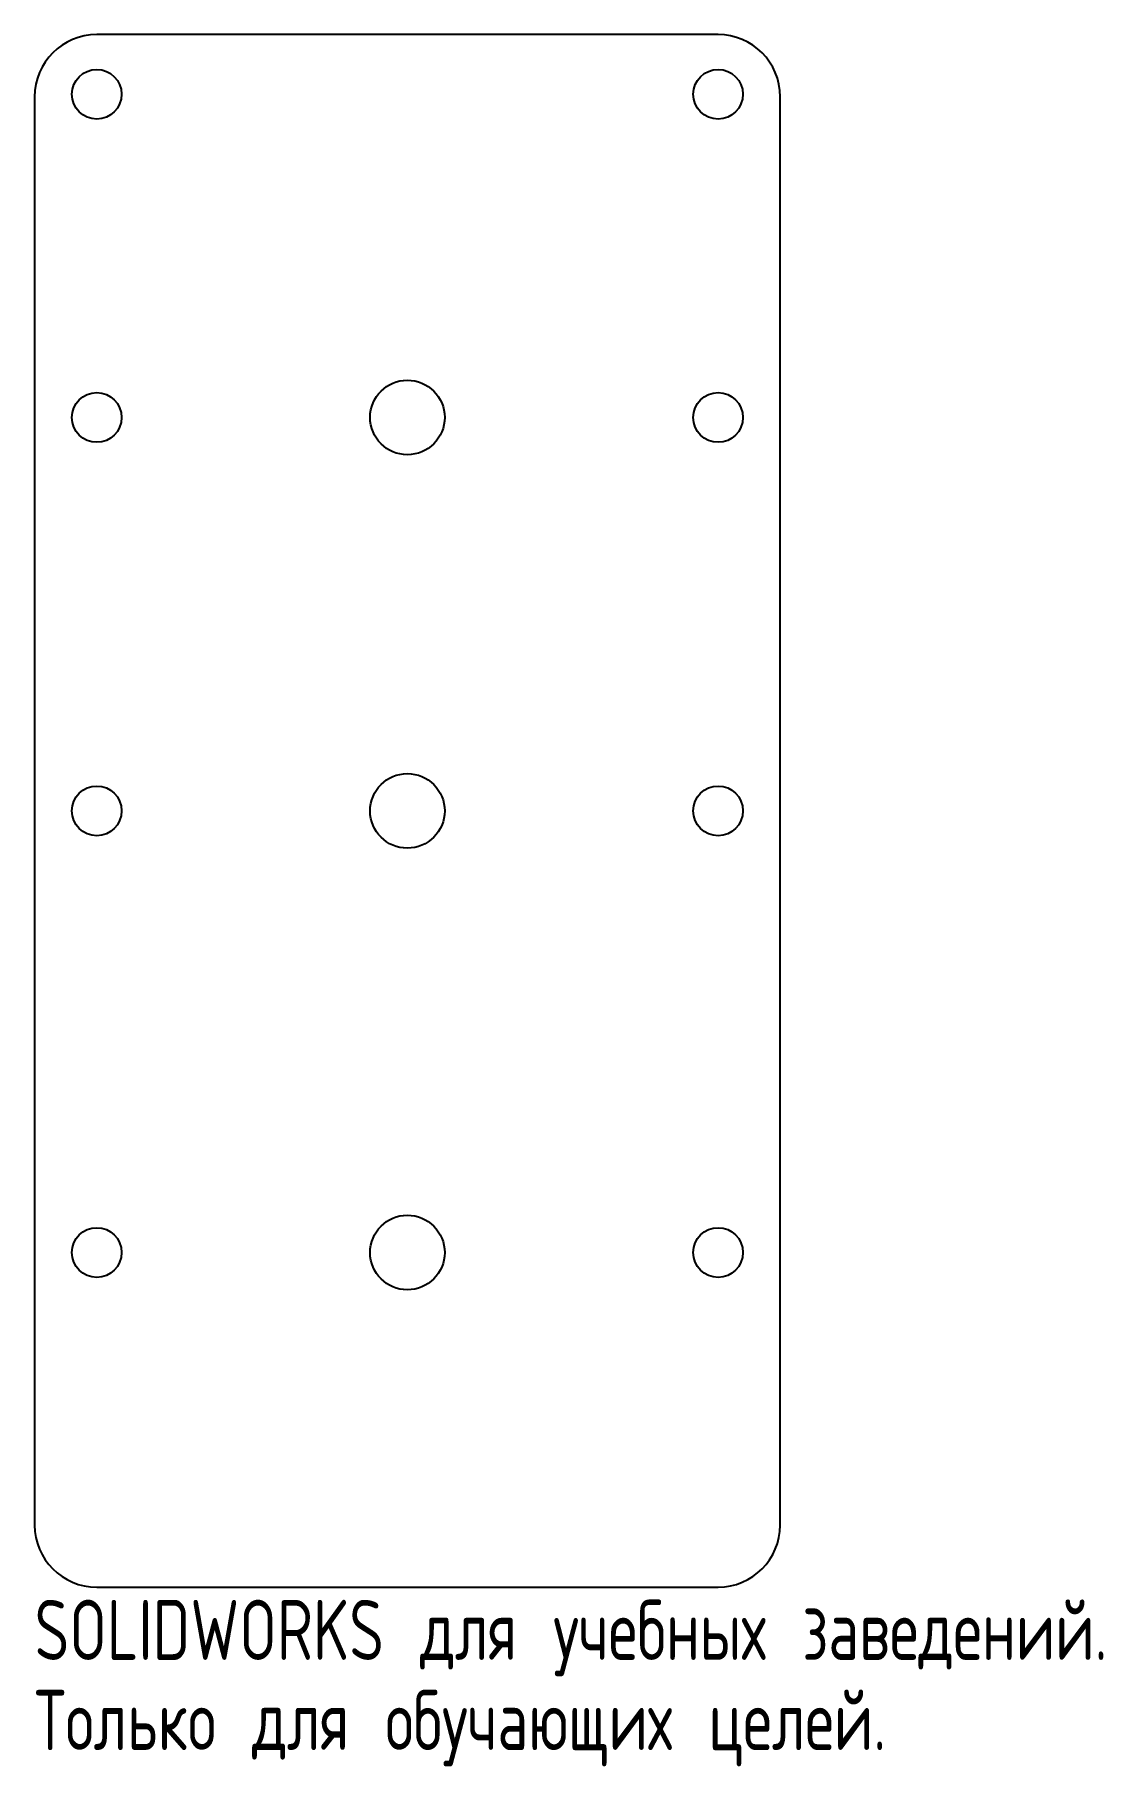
# Model space of a CAD drawing. Header units: millimetres. Extents: x -30 to 56, y -77 to 62.
import ezdxf

# ---------------------------------------------------------------- set-up
doc = ezdxf.new("R2010")
doc.units = ezdxf.units.MM
doc.styles.add('SLDTEXTSTYLE0', font='TXT', dxfattribs={"width": 0.7, "bigfont": 'bigfont'})

msp = doc.modelspace()

# ---------------------------------------------------------------- linework, layer by layer
at = {"color": 7, "linetype": 'Continuous', "lineweight": 25}
for p, q in [((25, 62.45), (-25, 62.45)), ((-30, 57.45), (-30, -57.45)), ((30, -57.45), (30, 57.45)), ((-25, -62.45), (25, -62.45))]:
    msp.add_line(p, q, dxfattribs=at)
for centre, radius in [((-25, 57.65), 2), ((25, 57.65), 2), ((-25, 31.65), 2), ((0, 31.65), 3), ((25, 31.65), 2), ((0, 0), 3), ((-25, 0), 2), ((25, 0), 2), ((0, -35.53), 3), ((-25, -35.53), 2), ((25, -35.53), 2)]:
    msp.add_circle(centre, radius, dxfattribs=at)
for centre, start, end in [((-25, 57.45), 90, 180), ((25, 57.45), 0, 90), ((-25, -57.45), 180, 270), ((25, -57.45), 270, 0)]:
    msp.add_arc(centre, 5, start, end, dxfattribs=at)

# ---------------------------------------------------------------- texts
at = {"color": 7, "linetype": 'Continuous', "char_height": 4.8336, "attachment_point": 1, "style": 'SLDTEXTSTYLE0'}
for s, insert in [('SOLIDWORKS для учебных заведений.', (-30, -63.47)), ('Только для обучающих целей.', (-30, -70.72))]:
    msp.add_mtext(s, dxfattribs=dict(at, insert=insert))

doc.saveas('drawing.dxf')
